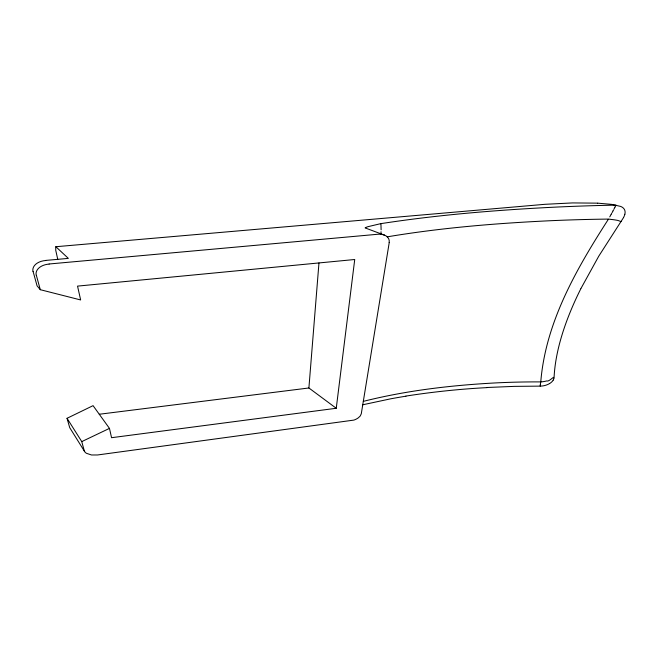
<?xml version="1.0" encoding="UTF-8"?>
<svg xmlns="http://www.w3.org/2000/svg" width="658" height="658" viewBox="0 0 658 658"><rect width="100%" height="100%" fill="white"/><g stroke="black" fill="none" stroke-linecap="round" stroke-linejoin="round"><path stroke-width="0.99" d="M381.114 229.848L380.949 224.386A8.176 5.568 -12.5 0 0 380.842 223.95M381.04 231.715L380.933 233.82M540.786 381.698C545.671 322.033 576.63 268.678 608.362 219.287M554.135 376.392C555.796 346.972 567.311 315.766 580.833 288.722M33.13 271.581L37.07 285.843L40.286 289.693L80.646 299.949L77.537 286.115L354.728 259.507L336.254 408.273L308.898 387.981L318.966 262.937M540.169 385.629L540.308 384.601M540.341 384.379L540.744 382.076M389.232 242.572L361.283 413.783L360.197 416.045L358.363 417.789A12.362 7.016 -9.8 0 1 353.872 420.1L97.516 454.974L91.511 454.982L86.469 453.313A9.812 5.42 -2.2 0 1 84.232 450.656L81.765 441.608L67.034 418.299L93.066 405.649L109.467 428.391L111.556 437.702L336.254 408.273M553.954 378.054C555.5 374.344 548.887 382.356 546.683 380.941A17.865 9.985 -15.7 0 1 540.769 381.911A413.841 183.245 -10.3 0 0 495.466 382.923C451.018 385.3 406.537 390.49 363.315 401.364M553.904 378.268L553.814 378.638A13.769 7.633 -15.5 0 1 553.6 379.279L553.485 379.543A11.712 6.49 -15.5 0 1 553.246 380.02L553.172 380.151M624.853 214.237L625.051 213.192A15.858 9.911 -21 0 0 625.084 211.876L624.993 211.119A14.188 8.867 -21.1 0 0 624.031 208.89L623.817 208.611A13.826 8.636 -21.1 0 0 620.601 206.415L611.685 204.375L597.793 203.166M624.837 214.302L624.623 215.043M580.948 288.484L598.772 256.151L623.521 217.609M624.393 215.709L623.62 217.411M615.024 207.04L616.044 205.132A928.89 363.027 -9.1 0 0 555.27 207.13C496.88 210.009 438.524 214.771 380.727 223.662M614.893 207.303L613.791 209.458M613.33 210.33L613.083 210.79M612.96 211.021L612.096 212.633M611.701 213.356L611.15 214.368M610.994 214.64L609.744 216.893M553.09 380.283L552.654 380.908A10.684 5.922 -15.5 0 1 552.309 381.327A10.462 5.79 -15.5 0 1 549.743 383.45L549.578 383.556M621.062 221.606L618.01 220.471A69.954 42.482 -18.9 0 0 613.972 219.772L608.494 219.089A813.642 334.478 -9.5 0 0 551.379 220.677C496.445 223.251 441.502 227.75 387.225 236.839M365.659 227.586L365.346 227.758A3.792 2.574 -12.2 0 0 365.108 227.907L384.198 235.038A12.37 8.291 -12.4 0 0 377.585 234.281L49.111 263.99M81.765 441.608L109.467 428.391M362.755 404.777L390.753 398.806A294.068 139.545 -10.6 0 1 399.283 397.284L405.945 396.174M380.513 223.704L367.962 226.681A12.305 8.324 -12.3 0 0 365.642 227.578M99.276 414.252L308.898 387.981M45.673 260.42L68.35 258.388L55.872 246.742M487.224 387.488L514.161 386.378L540.202 386.123M597.645 203.157L572.559 202.919L544.939 204.309L55.774 246.725L55.733 250.27L57.756 259.342M84.652 451.594L70.003 428.111A9.878 5.593 -1.5 0 1 69.567 427.165L67.034 418.299M36.355 275.291L40.286 289.693M384.264 234.972A12.856 8.612 -12.4 0 1 389.149 242.572M33.007 271.598A15.027 9.862 1.9 0 1 45.698 260.51M549.586 383.565A10.693 5.922 -15.5 0 1 540.202 386.106M36.223 275.299A15.249 9.985 1.7 0 1 49.136 264.08M405.937 396.075A374.805 169.213 -10.4 0 1 487.183 387.611"/></g></svg>
